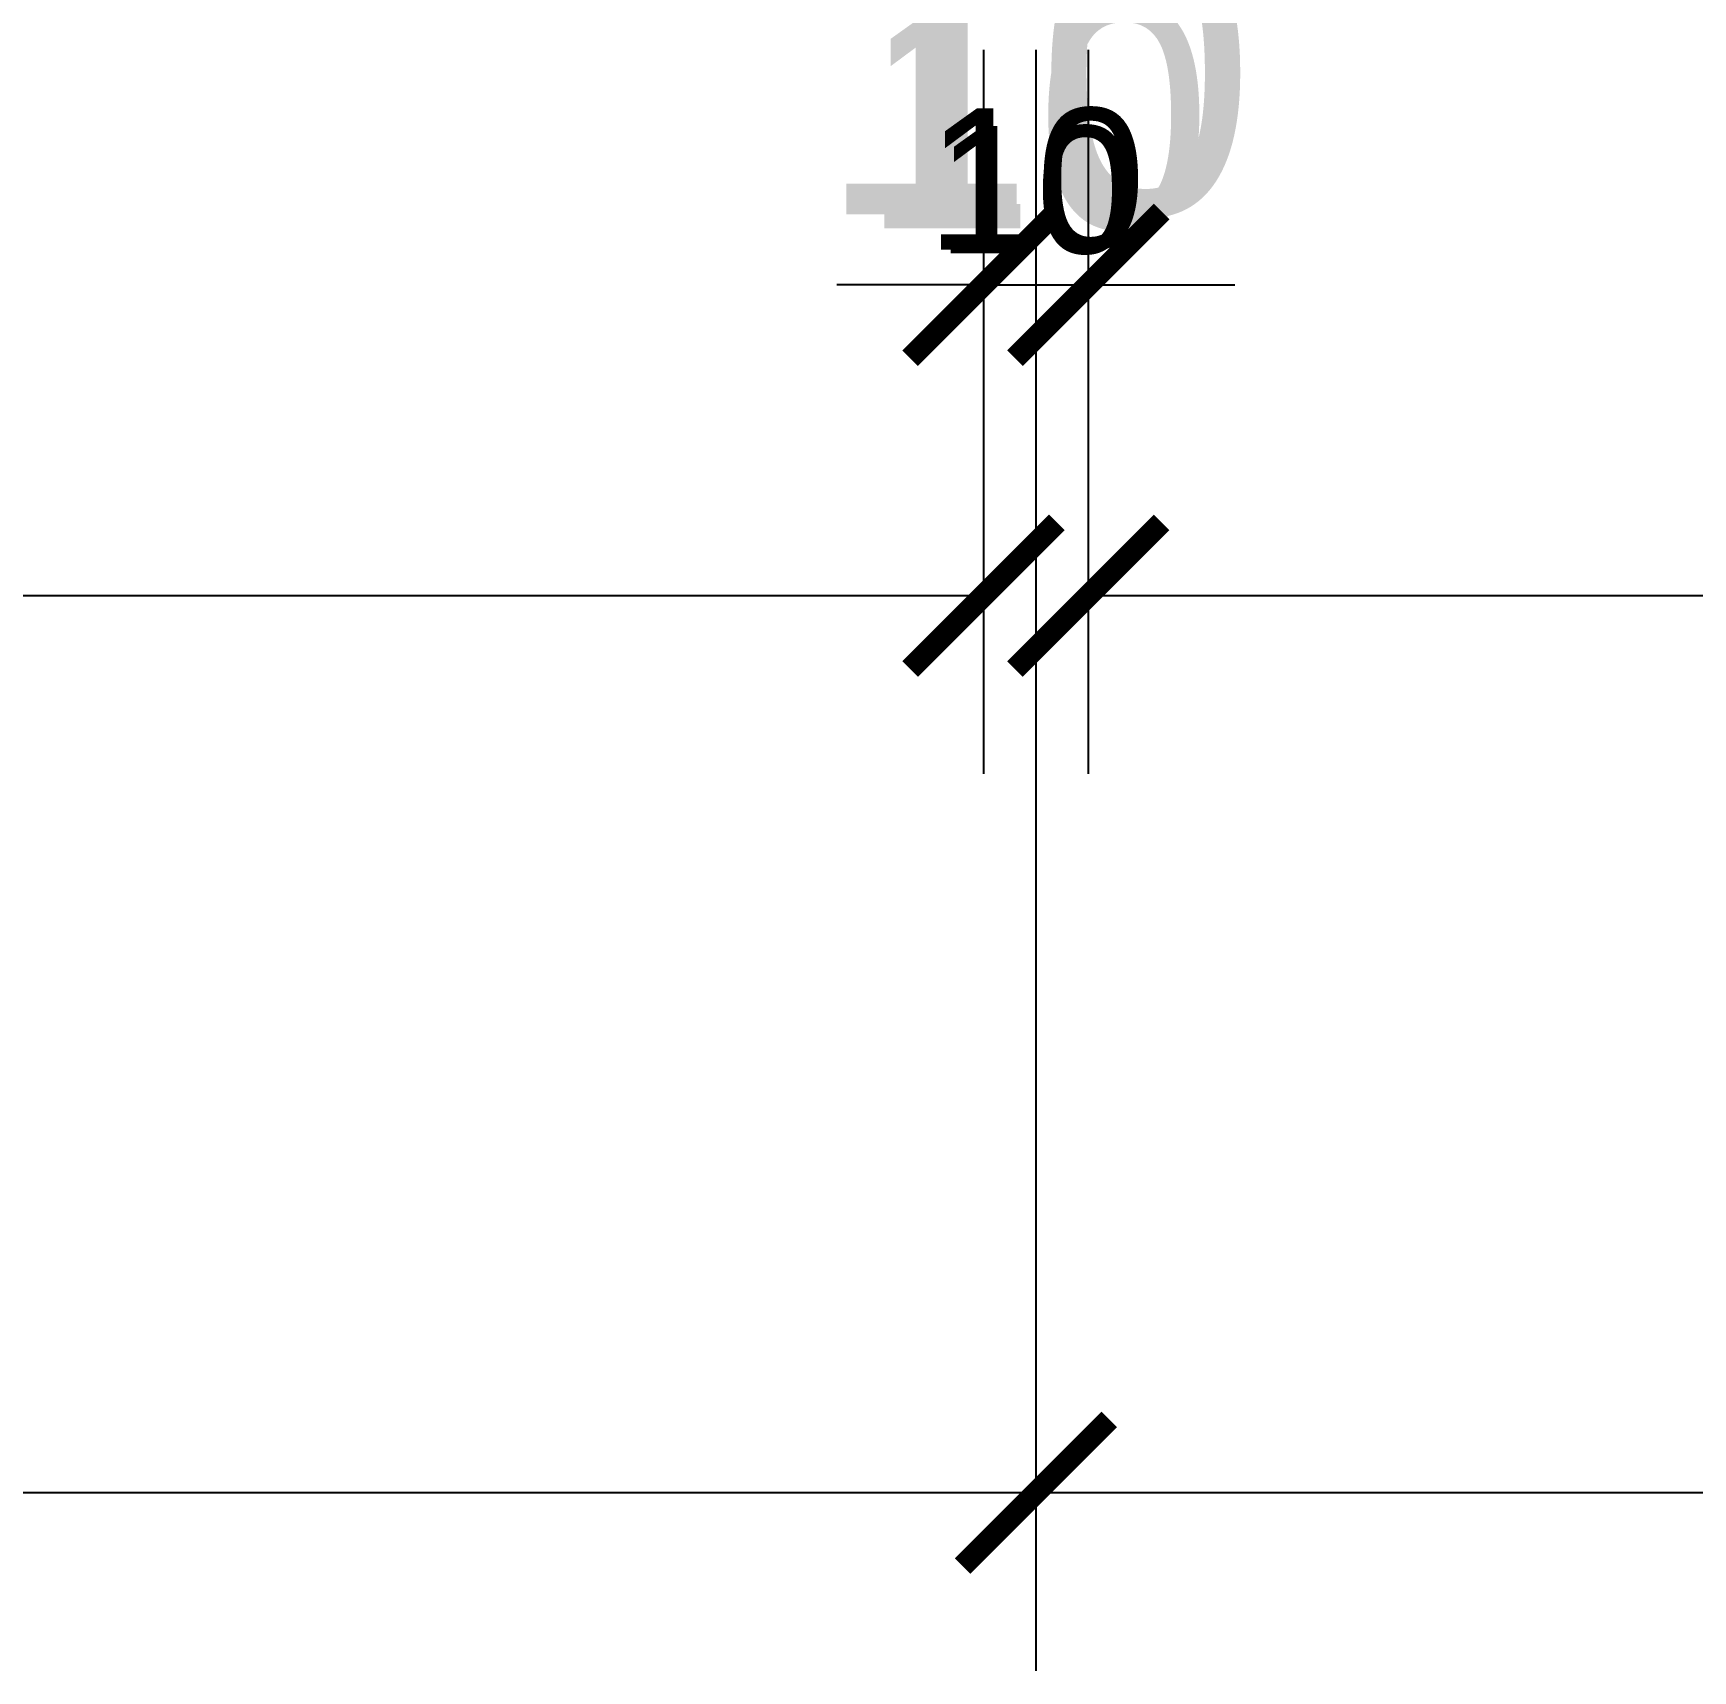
# Model space of a CAD drawing. Header units: millimetres. Extents: x -26398 to 135532, y -376633 to 43268.
# Drawn here: x 42579.3 to 42737.7, y -148138 to -147981.7 of the extents above; entities that cross this region are included whole.
import ezdxf

# ---------------------------------------------------------------- set-up
doc = ezdxf.new("R2010")
doc.units = ezdxf.units.MM
for name, color, linetype in [('0 @ 10', 7, 'Continuous'), ('0 @ 4.5', 7, 'Continuous'), ('0 @ 5', 7, 'Continuous'), ('0 @ 8', 7, 'Continuous'), ('DIM', 7, 'Continuous'), ('DIM @ 10', 7, 'Continuous'), ('DIM @ 4.5', 7, 'Continuous'), ('DIM @ 5', 7, 'Continuous'), ('DIM @ 8', 7, 'Continuous')]:
    doc.layers.add(name, color=color, linetype=linetype)
doc.styles.get("Standard").update_dxf_attribs({"font": 'arial.ttf'})
doc.dimstyles.new('SCALE dimmatbang', dxfattribs={"dimscale": 70, "dimtxt": 2.7, "dimasz": 1.4, "dimexe": 1.7, "dimexo": 0.7, "dimtad": 1, "dimtoh": 1, "dimdec": 1, "dimtxsty": 'Standard', "dimblk": 'ARCHTICK', "dimcen": 2.5, "dimclrd": 1, "dimclre": 256, "dimadec": 0, "dimazin": 0, "dimtfac": 1, "dimtdec": 1, "dimtmove": 0, "dimatfit": 3, "dimfxl": 1, "dimarcsym": 0})

# ---------------------------------------------------------------- blocks, each defined once
blk = doc.blocks.new('_ArchTick')
at = {"color": 0, "linetype": 'ByBlock', "const_width": 0.15}
blk.add_lwpolyline([(-0.5, -0.5), (0.5, 0.5)], dxfattribs=at)
blk = doc.blocks.new('*D5933')
at = {"layer": 'DEFPOINTS', "color": 0, "transparency": 16777216}
for p in [(42085, -147980.16), (42670, -147980.16), (42670, -148035.42)]:
    blk.add_point(p, dxfattribs=at)
at = {"layer": 'DIM', "lineweight": -2, "transparency": 16777216}
for p, q in [((42085, -147983.31), (42085, -148043.07)), ((42670, -147983.31), (42670, -148043.07))]:
    blk.add_line(p, q, dxfattribs=at)
at = {"layer": 'DIM', "color": 1, "lineweight": -2, "transparency": 16777216}
blk.add_line((42085, -148035.42), (42670, -148035.42), dxfattribs=at)
at = {"layer": 'DIM', "color": 1, "lineweight": -2, "transparency": 16777216, "xscale": 6.3, "yscale": 6.3, "zscale": 6.3, "rotation": 180}
blk.add_blockref('_ArchTick', (42085, -148035.42), dxfattribs=at)
at = {"layer": 'DIM', "color": 1, "lineweight": -2, "transparency": 16777216, "xscale": 6.3, "yscale": 6.3, "zscale": 6.3}
blk.add_blockref('_ArchTick', (42670, -148035.42), dxfattribs=at)
at = {"layer": 'DIM', "color": 0, "transparency": 16777216, "insert": (42377.5, -148026.4), "char_height": 12.15, "attachment_point": 5}
blk.add_mtext('585', dxfattribs=at)
blk = doc.blocks.new('*D5934')
at = {"layer": 'DEFPOINTS', "color": 0, "transparency": 16777216}
for p in [(42085, -147980.16), (42670, -147980.16), (42670, -148035.42)]:
    blk.add_point(p, dxfattribs=at)
at = {"layer": 'DIM', "lineweight": -2, "transparency": 16777216}
for p, q in [((42085, -147987.16), (42085, -148052.42)), ((42670, -147987.16), (42670, -148052.42))]:
    blk.add_line(p, q, dxfattribs=at)
at = {"layer": 'DIM', "color": 1, "lineweight": -2, "transparency": 16777216}
blk.add_line((42085, -148035.42), (42670, -148035.42), dxfattribs=at)
at = {"layer": 'DIM', "color": 1, "lineweight": -2, "transparency": 16777216, "xscale": 14, "yscale": 14, "zscale": 14, "rotation": 180}
blk.add_blockref('_ArchTick', (42085, -148035.42), dxfattribs=at)
at = {"layer": 'DIM', "color": 1, "lineweight": -2, "transparency": 16777216, "xscale": 14, "yscale": 14, "zscale": 14}
blk.add_blockref('_ArchTick', (42670, -148035.42), dxfattribs=at)
at = {"layer": 'DIM', "color": 0, "transparency": 16777216, "insert": (42377.5, -148015.38), "char_height": 27, "attachment_point": 5}
blk.add_mtext('585', dxfattribs=at)
blk = doc.blocks.new('*D5935')
at = {"layer": 'DEFPOINTS', "color": 0, "transparency": 16777216}
for p in [(42085, -147980.16), (42670, -147980.16), (42670, -148035.42)]:
    blk.add_point(p, dxfattribs=at)
at = {"layer": 'DIM', "lineweight": -2, "transparency": 16777216}
for p, q in [((42085, -147985.76), (42085, -148049.02)), ((42670, -147985.76), (42670, -148049.02))]:
    blk.add_line(p, q, dxfattribs=at)
at = {"layer": 'DIM', "color": 1, "lineweight": -2, "transparency": 16777216}
blk.add_line((42085, -148035.42), (42670, -148035.42), dxfattribs=at)
at = {"layer": 'DIM', "color": 1, "lineweight": -2, "transparency": 16777216, "xscale": 11.2, "yscale": 11.2, "zscale": 11.2, "rotation": 180}
blk.add_blockref('_ArchTick', (42085, -148035.42), dxfattribs=at)
at = {"layer": 'DIM', "color": 1, "lineweight": -2, "transparency": 16777216, "xscale": 11.2, "yscale": 11.2, "zscale": 11.2}
blk.add_blockref('_ArchTick', (42670, -148035.42), dxfattribs=at)
at = {"layer": 'DIM', "color": 0, "transparency": 16777216, "insert": (42377.5, -148019.39), "char_height": 21.6, "attachment_point": 5}
blk.add_mtext('585', dxfattribs=at)
blk = doc.blocks.new('*D5936')
at = {"layer": 'DEFPOINTS', "color": 0, "transparency": 16777216}
for p in [(42085, -147980.16), (42670, -147980.16), (42670, -148035.42)]:
    blk.add_point(p, dxfattribs=at)
at = {"layer": 'DIM', "lineweight": -2, "transparency": 16777216}
for p, q in [((42085, -147983.66), (42085, -148043.92)), ((42670, -147983.66), (42670, -148043.92))]:
    blk.add_line(p, q, dxfattribs=at)
at = {"layer": 'DIM', "color": 1, "lineweight": -2, "transparency": 16777216}
blk.add_line((42085, -148035.42), (42670, -148035.42), dxfattribs=at)
at = {"layer": 'DIM', "color": 1, "lineweight": -2, "transparency": 16777216, "xscale": 7, "yscale": 7, "zscale": 7, "rotation": 180}
blk.add_blockref('_ArchTick', (42085, -148035.42), dxfattribs=at)
at = {"layer": 'DIM', "color": 1, "lineweight": -2, "transparency": 16777216, "xscale": 7, "yscale": 7, "zscale": 7}
blk.add_blockref('_ArchTick', (42670, -148035.42), dxfattribs=at)
at = {"layer": 'DIM', "color": 0, "transparency": 16777216, "insert": (42377.5, -148025.4), "char_height": 13.5, "attachment_point": 5}
blk.add_mtext('585', dxfattribs=at)
blk = doc.blocks.new('*D5938')
at = {"lineweight": -2, "transparency": 16777216}
for p, q in [((42670, -147983.31), (42670, -148013.41)), ((42680, -147983.31), (42680, -148013.41))]:
    blk.add_line(p, q, dxfattribs=at)
at = {"color": 1, "lineweight": -2, "transparency": 16777216}
blk.add_line((42670, -148005.76), (42680, -148005.76), dxfattribs=at)
at = {"layer": 'DEFPOINTS', "color": 0, "transparency": 16777216}
for p in [(42670, -147980.16), (42680, -147980.16), (42680, -148005.76)]:
    blk.add_point(p, dxfattribs=at)
at = {"color": 1, "lineweight": -2, "transparency": 16777216, "xscale": 6.3, "yscale": 6.3, "zscale": 6.3, "rotation": 180}
blk.add_blockref('_ArchTick', (42670, -148005.76), dxfattribs=at)
at = {"color": 1, "lineweight": -2, "transparency": 16777216, "xscale": 6.3, "yscale": 6.3, "zscale": 6.3}
blk.add_blockref('_ArchTick', (42680, -148005.76), dxfattribs=at)
at = {"color": 0, "transparency": 16777216, "insert": (42675, -147996.75), "char_height": 12.15, "attachment_point": 5}
blk.add_mtext('10', dxfattribs=at)
blk = doc.blocks.new('*D5939')
at = {"lineweight": -2, "transparency": 16777216}
for p, q in [((42670, -147987.16), (42670, -148022.76)), ((42680, -147987.16), (42680, -148022.76))]:
    blk.add_line(p, q, dxfattribs=at)
at = {"color": 1, "lineweight": -2, "transparency": 16777216}
for p, q in [((42670, -148005.76), (42656, -148005.76)), ((42670, -148005.76), (42680, -148005.76)), ((42680, -148005.76), (42694, -148005.76))]:
    blk.add_line(p, q, dxfattribs=at)
at = {"layer": 'DEFPOINTS', "color": 0, "transparency": 16777216}
for p in [(42670, -147980.16), (42680, -147980.16), (42680, -148005.76)]:
    blk.add_point(p, dxfattribs=at)
at = {"color": 1, "lineweight": -2, "transparency": 16777216, "xscale": 14, "yscale": 14, "zscale": 14}
blk.add_blockref('_ArchTick', (42670, -148005.76), dxfattribs=at)
at = {"color": 1, "lineweight": -2, "transparency": 16777216, "xscale": 14, "yscale": 14, "zscale": 14, "rotation": 180}
blk.add_blockref('_ArchTick', (42680, -148005.76), dxfattribs=at)
at = {"color": 0, "transparency": 16777216, "insert": (42675, -147985.73), "char_height": 27, "attachment_point": 5}
blk.add_mtext('10', dxfattribs=at)
blk = doc.blocks.new('*D5940')
at = {"lineweight": -2, "transparency": 16777216}
for p, q in [((42670, -147985.76), (42670, -148019.36)), ((42680, -147985.76), (42680, -148019.36))]:
    blk.add_line(p, q, dxfattribs=at)
at = {"color": 1, "lineweight": -2, "transparency": 16777216}
blk.add_line((42670, -148005.76), (42680, -148005.76), dxfattribs=at)
at = {"layer": 'DEFPOINTS', "color": 0, "transparency": 16777216}
for p in [(42670, -147980.16), (42680, -147980.16), (42680, -148005.76)]:
    blk.add_point(p, dxfattribs=at)
at = {"color": 1, "lineweight": -2, "transparency": 16777216, "xscale": 11.2, "yscale": 11.2, "zscale": 11.2, "rotation": 180}
blk.add_blockref('_ArchTick', (42670, -148005.76), dxfattribs=at)
at = {"color": 1, "lineweight": -2, "transparency": 16777216, "xscale": 11.2, "yscale": 11.2, "zscale": 11.2}
blk.add_blockref('_ArchTick', (42680, -148005.76), dxfattribs=at)
at = {"color": 0, "transparency": 16777216, "insert": (42675, -147989.73), "char_height": 21.6, "attachment_point": 5}
blk.add_mtext('10', dxfattribs=at)
blk = doc.blocks.new('*D5941')
at = {"lineweight": -2, "transparency": 16777216}
for p, q in [((42670, -147983.66), (42670, -148014.26)), ((42680, -147983.66), (42680, -148014.26))]:
    blk.add_line(p, q, dxfattribs=at)
at = {"color": 1, "lineweight": -2, "transparency": 16777216}
blk.add_line((42670, -148005.76), (42680, -148005.76), dxfattribs=at)
at = {"layer": 'DEFPOINTS', "color": 0, "transparency": 16777216}
for p in [(42670, -147980.16), (42680, -147980.16), (42680, -148005.76)]:
    blk.add_point(p, dxfattribs=at)
at = {"color": 1, "lineweight": -2, "transparency": 16777216, "xscale": 7, "yscale": 7, "zscale": 7, "rotation": 180}
blk.add_blockref('_ArchTick', (42670, -148005.76), dxfattribs=at)
at = {"color": 1, "lineweight": -2, "transparency": 16777216, "xscale": 7, "yscale": 7, "zscale": 7}
blk.add_blockref('_ArchTick', (42680, -148005.76), dxfattribs=at)
at = {"color": 0, "transparency": 16777216, "insert": (42675, -147995.74), "char_height": 13.5, "attachment_point": 5}
blk.add_mtext('10', dxfattribs=at)
blk = doc.blocks.new('*D5943')
at = {"layer": 'DEFPOINTS', "color": 0, "transparency": 16777216}
for p in [(42680, -147980.16), (42970, -147980.16), (42970, -148035.42)]:
    blk.add_point(p, dxfattribs=at)
at = {"layer": 'DIM', "lineweight": -2, "transparency": 16777216}
for p, q in [((42680, -147983.31), (42680, -148043.07)), ((42970, -147983.31), (42970, -148043.07))]:
    blk.add_line(p, q, dxfattribs=at)
at = {"layer": 'DIM', "color": 1, "lineweight": -2, "transparency": 16777216}
blk.add_line((42680, -148035.42), (42970, -148035.42), dxfattribs=at)
at = {"layer": 'DIM', "color": 1, "lineweight": -2, "transparency": 16777216, "xscale": 6.3, "yscale": 6.3, "zscale": 6.3, "rotation": 180}
blk.add_blockref('_ArchTick', (42680, -148035.42), dxfattribs=at)
at = {"layer": 'DIM', "color": 1, "lineweight": -2, "transparency": 16777216, "xscale": 6.3, "yscale": 6.3, "zscale": 6.3}
blk.add_blockref('_ArchTick', (42970, -148035.42), dxfattribs=at)
at = {"layer": 'DIM', "color": 0, "transparency": 16777216, "insert": (42825, -148026.4), "char_height": 12.15, "attachment_point": 5}
blk.add_mtext('290', dxfattribs=at)
blk = doc.blocks.new('*D5944')
at = {"layer": 'DEFPOINTS', "color": 0, "transparency": 16777216}
for p in [(42680, -147980.16), (42970, -147980.16), (42970, -148035.42)]:
    blk.add_point(p, dxfattribs=at)
at = {"layer": 'DIM', "lineweight": -2, "transparency": 16777216}
for p, q in [((42680, -147987.16), (42680, -148052.42)), ((42970, -147987.16), (42970, -148052.42))]:
    blk.add_line(p, q, dxfattribs=at)
at = {"layer": 'DIM', "color": 1, "lineweight": -2, "transparency": 16777216}
blk.add_line((42680, -148035.42), (42970, -148035.42), dxfattribs=at)
at = {"layer": 'DIM', "color": 1, "lineweight": -2, "transparency": 16777216, "xscale": 14, "yscale": 14, "zscale": 14, "rotation": 180}
blk.add_blockref('_ArchTick', (42680, -148035.42), dxfattribs=at)
at = {"layer": 'DIM', "color": 1, "lineweight": -2, "transparency": 16777216, "xscale": 14, "yscale": 14, "zscale": 14}
blk.add_blockref('_ArchTick', (42970, -148035.42), dxfattribs=at)
at = {"layer": 'DIM', "color": 0, "transparency": 16777216, "insert": (42825, -148015.38), "char_height": 27, "attachment_point": 5}
blk.add_mtext('290', dxfattribs=at)
blk = doc.blocks.new('*D5945')
at = {"layer": 'DEFPOINTS', "color": 0, "transparency": 16777216}
for p in [(42680, -147980.16), (42970, -147980.16), (42970, -148035.42)]:
    blk.add_point(p, dxfattribs=at)
at = {"layer": 'DIM', "lineweight": -2, "transparency": 16777216}
for p, q in [((42680, -147985.76), (42680, -148049.02)), ((42970, -147985.76), (42970, -148049.02))]:
    blk.add_line(p, q, dxfattribs=at)
at = {"layer": 'DIM', "color": 1, "lineweight": -2, "transparency": 16777216}
blk.add_line((42680, -148035.42), (42970, -148035.42), dxfattribs=at)
at = {"layer": 'DIM', "color": 1, "lineweight": -2, "transparency": 16777216, "xscale": 11.2, "yscale": 11.2, "zscale": 11.2, "rotation": 180}
blk.add_blockref('_ArchTick', (42680, -148035.42), dxfattribs=at)
at = {"layer": 'DIM', "color": 1, "lineweight": -2, "transparency": 16777216, "xscale": 11.2, "yscale": 11.2, "zscale": 11.2}
blk.add_blockref('_ArchTick', (42970, -148035.42), dxfattribs=at)
at = {"layer": 'DIM', "color": 0, "transparency": 16777216, "insert": (42825, -148019.39), "char_height": 21.6, "attachment_point": 5}
blk.add_mtext('290', dxfattribs=at)
blk = doc.blocks.new('*D5946')
at = {"layer": 'DEFPOINTS', "color": 0, "transparency": 16777216}
for p in [(42680, -147980.16), (42970, -147980.16), (42970, -148035.42)]:
    blk.add_point(p, dxfattribs=at)
at = {"layer": 'DIM', "lineweight": -2, "transparency": 16777216}
for p, q in [((42680, -147983.66), (42680, -148043.92)), ((42970, -147983.66), (42970, -148043.92))]:
    blk.add_line(p, q, dxfattribs=at)
at = {"layer": 'DIM', "color": 1, "lineweight": -2, "transparency": 16777216}
blk.add_line((42680, -148035.42), (42970, -148035.42), dxfattribs=at)
at = {"layer": 'DIM', "color": 1, "lineweight": -2, "transparency": 16777216, "xscale": 7, "yscale": 7, "zscale": 7, "rotation": 180}
blk.add_blockref('_ArchTick', (42680, -148035.42), dxfattribs=at)
at = {"layer": 'DIM', "color": 1, "lineweight": -2, "transparency": 16777216, "xscale": 7, "yscale": 7, "zscale": 7}
blk.add_blockref('_ArchTick', (42970, -148035.42), dxfattribs=at)
at = {"layer": 'DIM', "color": 0, "transparency": 16777216, "insert": (42825, -148025.4), "char_height": 13.5, "attachment_point": 5}
blk.add_mtext('290', dxfattribs=at)
blk = doc.blocks.new('*D5998')
at = {"layer": 'DEFPOINTS', "color": 0, "transparency": 16777216}
for p in [(42675, -147980.16), (42975, -147980.16), (42675, -148121.04)]:
    blk.add_point(p, dxfattribs=at)
at = {"layer": 'DIM', "lineweight": -2, "transparency": 16777216}
for p, q in [((42675, -147983.31), (42675, -148128.69)), ((42975, -147983.31), (42975, -148128.69))]:
    blk.add_line(p, q, dxfattribs=at)
at = {"layer": 'DIM', "color": 1, "lineweight": -2, "transparency": 16777216}
blk.add_line((42975, -148121.04), (42675, -148121.04), dxfattribs=at)
at = {"layer": 'DIM', "color": 1, "lineweight": -2, "transparency": 16777216, "xscale": 6.3, "yscale": 6.3, "zscale": 6.3, "rotation": 180}
blk.add_blockref('_ArchTick', (42675, -148121.04), dxfattribs=at)
at = {"layer": 'DIM', "color": 1, "lineweight": -2, "transparency": 16777216, "xscale": 6.3, "yscale": 6.3, "zscale": 6.3}
blk.add_blockref('_ArchTick', (42975, -148121.04), dxfattribs=at)
at = {"layer": 'DIM', "color": 0, "transparency": 16777216, "insert": (42825, -148112.02), "char_height": 12.15, "attachment_point": 5}
blk.add_mtext('300', dxfattribs=at)
blk = doc.blocks.new('*D5999')
at = {"layer": 'DEFPOINTS', "color": 0, "transparency": 16777216}
for p in [(42675, -147980.16), (42975, -147980.16), (42675, -148121.04)]:
    blk.add_point(p, dxfattribs=at)
at = {"layer": 'DIM', "lineweight": -2, "transparency": 16777216}
for p, q in [((42675, -147987.16), (42675, -148138.04)), ((42975, -147987.16), (42975, -148138.04))]:
    blk.add_line(p, q, dxfattribs=at)
at = {"layer": 'DIM', "color": 1, "lineweight": -2, "transparency": 16777216}
blk.add_line((42975, -148121.04), (42675, -148121.04), dxfattribs=at)
at = {"layer": 'DIM', "color": 1, "lineweight": -2, "transparency": 16777216, "xscale": 14, "yscale": 14, "zscale": 14, "rotation": 180}
blk.add_blockref('_ArchTick', (42675, -148121.04), dxfattribs=at)
at = {"layer": 'DIM', "color": 1, "lineweight": -2, "transparency": 16777216, "xscale": 14, "yscale": 14, "zscale": 14}
blk.add_blockref('_ArchTick', (42975, -148121.04), dxfattribs=at)
at = {"layer": 'DIM', "color": 0, "transparency": 16777216, "insert": (42825, -148101), "char_height": 27, "attachment_point": 5}
blk.add_mtext('300', dxfattribs=at)
blk = doc.blocks.new('*D6000')
at = {"layer": 'DEFPOINTS', "color": 0, "transparency": 16777216}
for p in [(42675, -147980.16), (42975, -147980.16), (42675, -148121.04)]:
    blk.add_point(p, dxfattribs=at)
at = {"layer": 'DIM', "lineweight": -2, "transparency": 16777216}
for p, q in [((42675, -147985.76), (42675, -148134.64)), ((42975, -147985.76), (42975, -148134.64))]:
    blk.add_line(p, q, dxfattribs=at)
at = {"layer": 'DIM', "color": 1, "lineweight": -2, "transparency": 16777216}
blk.add_line((42975, -148121.04), (42675, -148121.04), dxfattribs=at)
at = {"layer": 'DIM', "color": 1, "lineweight": -2, "transparency": 16777216, "xscale": 11.2, "yscale": 11.2, "zscale": 11.2, "rotation": 180}
blk.add_blockref('_ArchTick', (42675, -148121.04), dxfattribs=at)
at = {"layer": 'DIM', "color": 1, "lineweight": -2, "transparency": 16777216, "xscale": 11.2, "yscale": 11.2, "zscale": 11.2}
blk.add_blockref('_ArchTick', (42975, -148121.04), dxfattribs=at)
at = {"layer": 'DIM', "color": 0, "transparency": 16777216, "insert": (42825, -148105.01), "char_height": 21.6, "attachment_point": 5}
blk.add_mtext('300', dxfattribs=at)
blk = doc.blocks.new('*D6001')
at = {"layer": 'DEFPOINTS', "color": 0, "transparency": 16777216}
for p in [(42675, -147980.16), (42975, -147980.16), (42675, -148121.04)]:
    blk.add_point(p, dxfattribs=at)
at = {"layer": 'DIM', "lineweight": -2, "transparency": 16777216}
for p, q in [((42675, -147983.66), (42675, -148129.54)), ((42975, -147983.66), (42975, -148129.54))]:
    blk.add_line(p, q, dxfattribs=at)
at = {"layer": 'DIM', "color": 1, "lineweight": -2, "transparency": 16777216}
blk.add_line((42975, -148121.04), (42675, -148121.04), dxfattribs=at)
at = {"layer": 'DIM', "color": 1, "lineweight": -2, "transparency": 16777216, "xscale": 7, "yscale": 7, "zscale": 7, "rotation": 180}
blk.add_blockref('_ArchTick', (42675, -148121.04), dxfattribs=at)
at = {"layer": 'DIM', "color": 1, "lineweight": -2, "transparency": 16777216, "xscale": 7, "yscale": 7, "zscale": 7}
blk.add_blockref('_ArchTick', (42975, -148121.04), dxfattribs=at)
at = {"layer": 'DIM', "color": 0, "transparency": 16777216, "insert": (42825, -148111.02), "char_height": 13.5, "attachment_point": 5}
blk.add_mtext('300', dxfattribs=at)
blk = doc.blocks.new('*D6003')
at = {"layer": 'DEFPOINTS', "color": 0, "transparency": 16777216}
for p in [(42075, -147980.16), (42675, -147980.16), (42075, -148121.04)]:
    blk.add_point(p, dxfattribs=at)
at = {"layer": 'DIM', "lineweight": -2, "transparency": 16777216}
for p, q in [((42075, -147983.31), (42075, -148128.69)), ((42675, -147983.31), (42675, -148128.69))]:
    blk.add_line(p, q, dxfattribs=at)
at = {"layer": 'DIM', "color": 1, "lineweight": -2, "transparency": 16777216}
blk.add_line((42675, -148121.04), (42075, -148121.04), dxfattribs=at)
at = {"layer": 'DIM', "color": 1, "lineweight": -2, "transparency": 16777216, "xscale": 6.3, "yscale": 6.3, "zscale": 6.3, "rotation": 180}
blk.add_blockref('_ArchTick', (42075, -148121.04), dxfattribs=at)
at = {"layer": 'DIM', "color": 1, "lineweight": -2, "transparency": 16777216, "xscale": 6.3, "yscale": 6.3, "zscale": 6.3}
blk.add_blockref('_ArchTick', (42675, -148121.04), dxfattribs=at)
at = {"layer": 'DIM', "color": 0, "transparency": 16777216, "insert": (42375, -148112.03), "char_height": 12.15, "attachment_point": 5}
blk.add_mtext('600', dxfattribs=at)
blk = doc.blocks.new('*D6004')
at = {"layer": 'DEFPOINTS', "color": 0, "transparency": 16777216}
for p in [(42075, -147980.16), (42675, -147980.16), (42075, -148121.04)]:
    blk.add_point(p, dxfattribs=at)
at = {"layer": 'DIM', "lineweight": -2, "transparency": 16777216}
for p, q in [((42075, -147987.16), (42075, -148138.04)), ((42675, -147987.16), (42675, -148138.04))]:
    blk.add_line(p, q, dxfattribs=at)
at = {"layer": 'DIM', "color": 1, "lineweight": -2, "transparency": 16777216}
blk.add_line((42675, -148121.04), (42075, -148121.04), dxfattribs=at)
at = {"layer": 'DIM', "color": 1, "lineweight": -2, "transparency": 16777216, "xscale": 14, "yscale": 14, "zscale": 14, "rotation": 180}
blk.add_blockref('_ArchTick', (42075, -148121.04), dxfattribs=at)
at = {"layer": 'DIM', "color": 1, "lineweight": -2, "transparency": 16777216, "xscale": 14, "yscale": 14, "zscale": 14}
blk.add_blockref('_ArchTick', (42675, -148121.04), dxfattribs=at)
at = {"layer": 'DIM', "color": 0, "transparency": 16777216, "insert": (42375, -148101.01), "char_height": 27, "attachment_point": 5}
blk.add_mtext('600', dxfattribs=at)
blk = doc.blocks.new('*D6005')
at = {"layer": 'DEFPOINTS', "color": 0, "transparency": 16777216}
for p in [(42075, -147980.16), (42675, -147980.16), (42075, -148121.04)]:
    blk.add_point(p, dxfattribs=at)
at = {"layer": 'DIM', "lineweight": -2, "transparency": 16777216}
for p, q in [((42075, -147985.76), (42075, -148134.64)), ((42675, -147985.76), (42675, -148134.64))]:
    blk.add_line(p, q, dxfattribs=at)
at = {"layer": 'DIM', "color": 1, "lineweight": -2, "transparency": 16777216}
blk.add_line((42675, -148121.04), (42075, -148121.04), dxfattribs=at)
at = {"layer": 'DIM', "color": 1, "lineweight": -2, "transparency": 16777216, "xscale": 11.2, "yscale": 11.2, "zscale": 11.2, "rotation": 180}
blk.add_blockref('_ArchTick', (42075, -148121.04), dxfattribs=at)
at = {"layer": 'DIM', "color": 1, "lineweight": -2, "transparency": 16777216, "xscale": 11.2, "yscale": 11.2, "zscale": 11.2}
blk.add_blockref('_ArchTick', (42675, -148121.04), dxfattribs=at)
at = {"layer": 'DIM', "color": 0, "transparency": 16777216, "insert": (42375, -148105.01), "char_height": 21.6, "attachment_point": 5}
blk.add_mtext('600', dxfattribs=at)
blk = doc.blocks.new('*D6006')
at = {"layer": 'DEFPOINTS', "color": 0, "transparency": 16777216}
for p in [(42075, -147980.16), (42675, -147980.16), (42075, -148121.04)]:
    blk.add_point(p, dxfattribs=at)
at = {"layer": 'DIM', "lineweight": -2, "transparency": 16777216}
for p, q in [((42075, -147983.66), (42075, -148129.54)), ((42675, -147983.66), (42675, -148129.54))]:
    blk.add_line(p, q, dxfattribs=at)
at = {"layer": 'DIM', "color": 1, "lineweight": -2, "transparency": 16777216}
blk.add_line((42675, -148121.04), (42075, -148121.04), dxfattribs=at)
at = {"layer": 'DIM', "color": 1, "lineweight": -2, "transparency": 16777216, "xscale": 7, "yscale": 7, "zscale": 7, "rotation": 180}
blk.add_blockref('_ArchTick', (42075, -148121.04), dxfattribs=at)
at = {"layer": 'DIM', "color": 1, "lineweight": -2, "transparency": 16777216, "xscale": 7, "yscale": 7, "zscale": 7}
blk.add_blockref('_ArchTick', (42675, -148121.04), dxfattribs=at)
at = {"layer": 'DIM', "color": 0, "transparency": 16777216, "insert": (42375, -148111.02), "char_height": 13.5, "attachment_point": 5}
blk.add_mtext('600', dxfattribs=at)
blk = doc.blocks.new('*U8888')
at = {"layer": 'DIM @ 10'}
dim = blk.add_linear_dim(base=(42670, -148035.42), p1=(42085, -147980.16), p2=(42670, -147980.16), angle=180, dimstyle='SCALE dimmatbang', override={"dimscale": 10, "dimtix": 0, "dimtofl": 1, "dimtmove": 0, "dimatfit": 3}, dxfattribs=at)
dim.commit()
dim.dimension.update_dxf_attribs({"geometry": '*D5934', "text_midpoint": (42377.5, -148015.38)})
at = {"layer": 'DIM @ 4.5'}
dim = blk.add_linear_dim(base=(42670, -148035.42), p1=(42085, -147980.16), p2=(42670, -147980.16), angle=180, dimstyle='SCALE dimmatbang', override={"dimscale": 4.5, "dimtix": 0, "dimtofl": 1, "dimtmove": 0, "dimatfit": 3}, dxfattribs=at)
dim.commit()
dim.dimension.update_dxf_attribs({"geometry": '*D5933', "text_midpoint": (42377.5, -148026.4)})
at = {"layer": 'DIM @ 5'}
dim = blk.add_linear_dim(base=(42670, -148035.42), p1=(42085, -147980.16), p2=(42670, -147980.16), angle=180, dimstyle='SCALE dimmatbang', override={"dimscale": 5, "dimtix": 0, "dimtofl": 1, "dimtmove": 0, "dimatfit": 3}, dxfattribs=at)
dim.commit()
dim.dimension.update_dxf_attribs({"geometry": '*D5936', "text_midpoint": (42377.5, -148025.4)})
at = {"layer": 'DIM @ 8'}
dim = blk.add_linear_dim(base=(42670, -148035.42), p1=(42085, -147980.16), p2=(42670, -147980.16), angle=180, dimstyle='SCALE dimmatbang', override={"dimscale": 8, "dimtix": 0, "dimtofl": 1, "dimtmove": 0, "dimatfit": 3}, dxfattribs=at)
dim.commit()
dim.dimension.update_dxf_attribs({"geometry": '*D5935', "text_midpoint": (42377.5, -148019.39)})
blk = doc.blocks.new('*U8889')
at = {"layer": '0 @ 10'}
dim = blk.add_linear_dim(base=(42680, -148005.76), p1=(42670, -147980.16), p2=(42680, -147980.16), angle=180, dimstyle='SCALE dimmatbang', override={"dimscale": 10, "dimtix": 0, "dimtofl": 1, "dimtmove": 0, "dimatfit": 3}, dxfattribs=at)
dim.commit()
dim.dimension.update_dxf_attribs({"geometry": '*D5939', "text_midpoint": (42675, -148005.76), "dimtype": 128})
at = {"layer": '0 @ 4.5'}
dim = blk.add_linear_dim(base=(42680, -148005.76), p1=(42670, -147980.16), p2=(42680, -147980.16), angle=180, dimstyle='SCALE dimmatbang', override={"dimscale": 4.5, "dimtix": 0, "dimtofl": 1, "dimtmove": 0, "dimatfit": 3}, dxfattribs=at)
dim.commit()
dim.dimension.update_dxf_attribs({"geometry": '*D5938', "text_midpoint": (42675, -148005.76), "dimtype": 128})
at = {"layer": '0 @ 5'}
dim = blk.add_linear_dim(base=(42680, -148005.76), p1=(42670, -147980.16), p2=(42680, -147980.16), angle=180, dimstyle='SCALE dimmatbang', override={"dimscale": 5, "dimtix": 0, "dimtofl": 1, "dimtmove": 0, "dimatfit": 3}, dxfattribs=at)
dim.commit()
dim.dimension.update_dxf_attribs({"geometry": '*D5941', "text_midpoint": (42675, -148005.76), "dimtype": 128})
at = {"layer": '0 @ 8'}
dim = blk.add_linear_dim(base=(42680, -148005.76), p1=(42670, -147980.16), p2=(42680, -147980.16), angle=180, dimstyle='SCALE dimmatbang', override={"dimscale": 8, "dimtix": 0, "dimtofl": 1, "dimtmove": 0, "dimatfit": 3}, dxfattribs=at)
dim.commit()
dim.dimension.update_dxf_attribs({"geometry": '*D5940', "text_midpoint": (42675, -148005.76), "dimtype": 128})
blk = doc.blocks.new('*U8890')
at = {"layer": 'DIM @ 10'}
dim = blk.add_linear_dim(base=(42970, -148035.42), p1=(42680, -147980.16), p2=(42970, -147980.16), angle=180, dimstyle='SCALE dimmatbang', override={"dimscale": 10, "dimtix": 0, "dimtofl": 1, "dimtmove": 0, "dimatfit": 3}, dxfattribs=at)
dim.commit()
dim.dimension.update_dxf_attribs({"geometry": '*D5944', "text_midpoint": (42825, -148015.38)})
at = {"layer": 'DIM @ 4.5'}
dim = blk.add_linear_dim(base=(42970, -148035.42), p1=(42680, -147980.16), p2=(42970, -147980.16), angle=180, dimstyle='SCALE dimmatbang', override={"dimscale": 4.5, "dimtix": 0, "dimtofl": 1, "dimtmove": 0, "dimatfit": 3}, dxfattribs=at)
dim.commit()
dim.dimension.update_dxf_attribs({"geometry": '*D5943', "text_midpoint": (42825, -148026.4)})
at = {"layer": 'DIM @ 5'}
dim = blk.add_linear_dim(base=(42970, -148035.42), p1=(42680, -147980.16), p2=(42970, -147980.16), angle=180, dimstyle='SCALE dimmatbang', override={"dimscale": 5, "dimtix": 0, "dimtofl": 1, "dimtmove": 0, "dimatfit": 3}, dxfattribs=at)
dim.commit()
dim.dimension.update_dxf_attribs({"geometry": '*D5946', "text_midpoint": (42825, -148025.4)})
at = {"layer": 'DIM @ 8'}
dim = blk.add_linear_dim(base=(42970, -148035.42), p1=(42680, -147980.16), p2=(42970, -147980.16), angle=180, dimstyle='SCALE dimmatbang', override={"dimscale": 8, "dimtix": 0, "dimtofl": 1, "dimtmove": 0, "dimatfit": 3}, dxfattribs=at)
dim.commit()
dim.dimension.update_dxf_attribs({"geometry": '*D5945', "text_midpoint": (42825, -148019.39)})
blk = doc.blocks.new('*U8901')
at = {"layer": 'DIM @ 10'}
dim = blk.add_linear_dim(base=(42675, -148121.04), p1=(42975, -147980.16), p2=(42675, -147980.16), angle=180, dimstyle='SCALE dimmatbang', override={"dimscale": 10, "dimtix": 0, "dimtofl": 1, "dimtmove": 0, "dimatfit": 3}, dxfattribs=at)
dim.commit()
dim.dimension.update_dxf_attribs({"geometry": '*D5999', "text_midpoint": (42825, -148101)})
at = {"layer": 'DIM @ 4.5'}
dim = blk.add_linear_dim(base=(42675, -148121.04), p1=(42975, -147980.16), p2=(42675, -147980.16), angle=180, dimstyle='SCALE dimmatbang', override={"dimscale": 4.5, "dimtix": 0, "dimtofl": 1, "dimtmove": 0, "dimatfit": 3}, dxfattribs=at)
dim.commit()
dim.dimension.update_dxf_attribs({"geometry": '*D5998', "text_midpoint": (42825, -148112.02)})
at = {"layer": 'DIM @ 5'}
dim = blk.add_linear_dim(base=(42675, -148121.04), p1=(42975, -147980.16), p2=(42675, -147980.16), angle=180, dimstyle='SCALE dimmatbang', override={"dimscale": 5, "dimtix": 0, "dimtofl": 1, "dimtmove": 0, "dimatfit": 3}, dxfattribs=at)
dim.commit()
dim.dimension.update_dxf_attribs({"geometry": '*D6001', "text_midpoint": (42825, -148111.02)})
at = {"layer": 'DIM @ 8'}
dim = blk.add_linear_dim(base=(42675, -148121.04), p1=(42975, -147980.16), p2=(42675, -147980.16), angle=180, dimstyle='SCALE dimmatbang', override={"dimscale": 8, "dimtix": 0, "dimtofl": 1, "dimtmove": 0, "dimatfit": 3}, dxfattribs=at)
dim.commit()
dim.dimension.update_dxf_attribs({"geometry": '*D6000', "text_midpoint": (42825, -148105.01)})
blk = doc.blocks.new('*U8902')
at = {"layer": 'DIM @ 10'}
dim = blk.add_linear_dim(base=(42075, -148121.04), p1=(42675, -147980.16), p2=(42075, -147980.16), angle=180, dimstyle='SCALE dimmatbang', override={"dimscale": 10, "dimtix": 0, "dimtofl": 1, "dimtmove": 0, "dimatfit": 3}, dxfattribs=at)
dim.commit()
dim.dimension.update_dxf_attribs({"geometry": '*D6004', "text_midpoint": (42375, -148101.01)})
at = {"layer": 'DIM @ 4.5'}
dim = blk.add_linear_dim(base=(42075, -148121.04), p1=(42675, -147980.16), p2=(42075, -147980.16), angle=180, dimstyle='SCALE dimmatbang', override={"dimscale": 4.5, "dimtix": 0, "dimtofl": 1, "dimtmove": 0, "dimatfit": 3}, dxfattribs=at)
dim.commit()
dim.dimension.update_dxf_attribs({"geometry": '*D6003', "text_midpoint": (42375, -148112.03)})
at = {"layer": 'DIM @ 5'}
dim = blk.add_linear_dim(base=(42075, -148121.04), p1=(42675, -147980.16), p2=(42075, -147980.16), angle=180, dimstyle='SCALE dimmatbang', override={"dimscale": 5, "dimtix": 0, "dimtofl": 1, "dimtmove": 0, "dimatfit": 3}, dxfattribs=at)
dim.commit()
dim.dimension.update_dxf_attribs({"geometry": '*D6006', "text_midpoint": (42375, -148111.02)})
at = {"layer": 'DIM @ 8'}
dim = blk.add_linear_dim(base=(42075, -148121.04), p1=(42675, -147980.16), p2=(42075, -147980.16), angle=180, dimstyle='SCALE dimmatbang', override={"dimscale": 8, "dimtix": 0, "dimtofl": 1, "dimtmove": 0, "dimatfit": 3}, dxfattribs=at)
dim.commit()
dim.dimension.update_dxf_attribs({"geometry": '*D6005', "text_midpoint": (42375, -148105.01)})

msp = doc.modelspace()

# ---------------------------------------------------------------- block references
msp.add_blockref('*U8889', (0, 0))
at = {"layer": 'DIM'}
for name in ['*U8902', '*U8888', '*U8901', '*U8890']:
    msp.add_blockref(name, (0, 0), dxfattribs=at)

doc.saveas('drawing.dxf')
